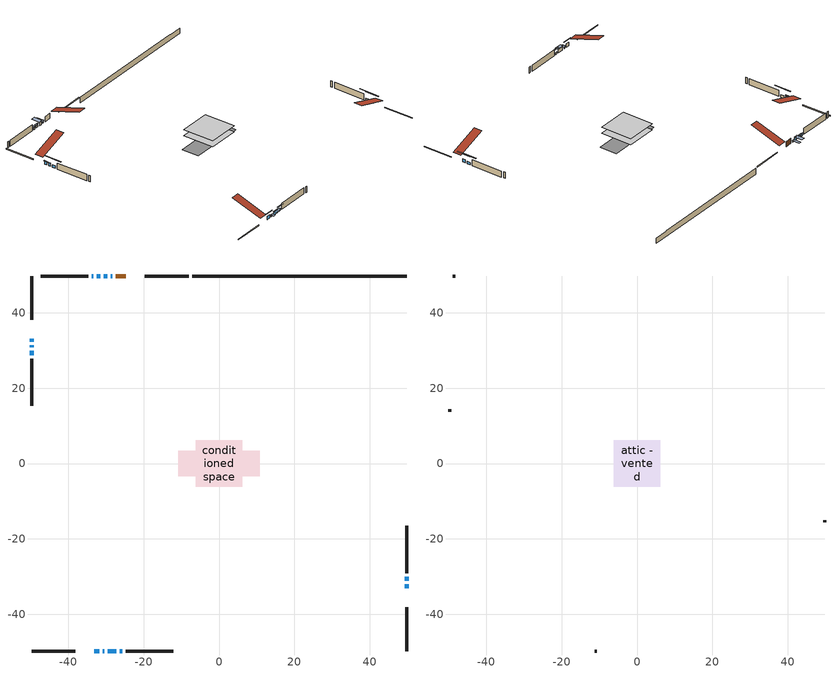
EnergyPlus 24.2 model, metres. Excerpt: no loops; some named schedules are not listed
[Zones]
conditioned space
 floor adiabatic (AdiabaticFloorConstruction): -6.15,-6.15 -6.15,6.15 6.15,6.15 6.15,-6.15 z0.78
 floor foundation (Slab1 construction): -10.78,-3.44 -10.78,3.44 10.78,3.44 10.78,-3.44 z-1.55
 wall outside (RimJoist1 construction): -8.03,49.78 -19.69,49.78 / -49.78,-49.78 -38.12,-49.78 / -49.78,49.78 -49.78,38.12 / 49.78,-49.78 49.78,-38.12 z0.78:1.08
 wall outside (AdiabaticWallConstruction 1): -24.7,49.78 -27.41,49.78 z0.78:2.81
 wall outside (AdiabaticWallConstruction): -28.34,49.78 -28.75,49.78 / -30.88,-49.78 -30.47,-49.78 z0.78:1.37; -33.11,-49.78 -31.81,-49.78 z0.78:2.15; -49.78,33.11 -49.78,32.34 / -49.78,31.42 -49.78,30.9 z0.78:1.9; 49.78,-33.11 49.78,-32.09 z0.78:2.1; -49.78,29.98 -49.78,28.76 / 49.78,-31.16 49.78,-30.04 / -26.36,-49.78 -25.65,-49.78 z0.78:1.7; -29.67,49.78 -30.57,49.78 / -29.55,-49.78 -27.29,-49.78 z0.78:2.05; -31.49,49.78 -32.51,49.78 z0.78:1.67; -33.43,49.78 -33.84,49.78 z0.78:1.54
 wall outside (Wall1 construction): -34.77,49.78 -47.33,49.78 / -24.72,-49.78 -12.16,-49.78 / -49.78,27.83 -49.78,15.27 / 49.78,-29.12 49.78,-16.56 z0.78:3.22
 wall foundation (FoundationWall1 construction): -7.1,49.78,-1.55 -7.1,49.78,0.78 44.09,49.78,0.78 44.09,49.78,0.58 49.78,49.78,0.58 49.78,49.78,-1.55
 window (WindowConstruction 9): -28.34,49.78 -28.74,49.78 z0.78:1.37
 window (WindowConstruction 5): -33.11,-49.78 -31.81,-49.78 z0.78:2.15
 window (WindowConstruction 6): -49.78,33.11 -49.78,32.34 z0.78:1.9
 window (WindowConstruction 7): -49.78,31.41 -49.78,30.91 z0.78:1.9
 window (WindowConstruction 8): 49.78,-33.11 49.78,-32.09 z0.78:2.1
 window (WindowConstruction 12): -49.78,29.98 -49.78,28.76 z0.78:1.69
 window (WindowConstruction 10): -30.88,-49.78 -30.48,-49.78 z0.78:1.37
 window (WindowConstruction 11): 49.78,-31.16 49.78,-30.05 z0.78:1.69
 window (WindowConstruction): -29.67,49.78 -30.56,49.78 z0.78:2.05
 window (WindowConstruction 1): -31.49,49.78 -32.51,49.78 z0.78:1.67
 window (WindowConstruction 2): -33.44,49.78 -33.84,49.78 z0.78:1.54
 window (WindowConstruction 3): -29.55,-49.78 -27.29,-49.78 z0.78:2.05
 window (WindowConstruction 4): -26.36,-49.78 -25.65,-49.78 z0.78:1.69
 door (Door): -24.7,49.78 -27.41,49.78 z0.78:2.81
 ceiling adiabatic (AdiabaticFloorConstruction): 6.15,-6.15 6.15,6.15 -6.15,6.15 -6.15,-6.15 z0.78
attic - vented
 floor to conditioned space (Floor1 construction Reversed): -6.15,-6.15 -6.15,6.15 6.15,6.15 6.15,-6.15 z3.22
 wall outside (Wall2 construction): -48.26,49.78 -48.85,49.78 / -11.23,-49.78 -10.64,-49.78 / -49.78,14.34 -49.78,13.75 / 49.78,-15.63 49.78,-15.04 z0.78:3.22
 roof outside (Roof1 construction): -23.77,49.78,3.22 -23.77,37.8,7.21 -20.62,37.8,7.21 -20.62,49.78,3.22; -34.03,-49.78,3.22 -34.03,-37.8,7.21 -37.19,-37.8,7.21 -37.19,-49.78,3.22; -49.78,34.03,3.22 -37.8,34.03,7.21 -37.8,37.19,7.21 -49.78,37.19,3.22; 49.78,-34.03,3.22 37.8,-34.03,7.21 37.8,-37.19,7.21 49.78,-37.19,3.22
shading: -29.04,49.78 -28.04,49.78 -28.04,52.83 -29.04,52.83 z1.66; -30.59,-49.78 -34.32,-49.78 -34.32,-50.08 -30.59,-50.08 z3.37; -49.78,32.04 -49.78,33.4 -50.08,33.4 -50.08,32.04 z2.2; -49.78,30.61 -49.78,31.71 -50.08,31.71 -50.08,30.61 z2.2; 49.78,-29.96 49.78,-35.24 50.08,-35.24 50.08,-29.96 z4.23; -49.78,26.02 -49.78,32.72 -50.08,32.72 -50.08,26.02 z4.43; -30.18,-49.78 -31.18,-49.78 -31.18,-51 -30.18,-51 z1.66; 49.78,-27.31 49.78,-33.9 50.08,-33.9 50.08,-27.31 z4.43; -30.86,49.78 -29.38,49.78 -29.38,52.83 -30.86,52.83 z2.35; -32.81,49.78 -31.19,49.78 -31.19,50.24 -32.81,50.24 z1.97; -34.14,49.78 -33.14,49.78 -33.14,50.24 -34.14,50.24 z1.84; -26.99,-49.78 -29.85,-49.78 -29.85,-51 -26.99,-51 z2.35; -24.43,-49.78 -27.58,-49.78 -27.58,-50.08 -24.43,-50.08 z2.91
[Building]
Building 1: Terrain=Suburbs
[Site:Location]
Yarmouth AP_NS: Latitude {deg}=43.83; Longitude {deg}=-66.09; Time Zone {hr}=-4; Elevation {m}=43; Keep Site Location Information=Yes
[Site:GroundTemperature:Shallow]
4.08235, 2.59375, 2.47453, 3.18095, 6.01682, 8.83948, 11.2866, 12.8368, 12.9685, 11.7076, 9.32295, 6.58688
[Site:WaterMainsTemperature]
Calculation Method=Schedule; Temperature Schedule=mains temperature schedule
[Material] Roughness=Rough; Thermal Absorptance=0.9
Name | Thickness {m} | Conductivity {W/m-K} | Density {kg/m3} | Specific Heat {J/kg-K} | Solar Absorptance | Visible Absorptance
asphalt or fiberglass shingles | 0.00635 | 0.162714 | 1121.4 | 1465.45 | 0.4 | 0.4
ceiling loosefill ins | 0.254 | 0.0480833 | 16.02 | 1046.75 | 0.7 | 0.7
ceiling stud and cavity | 0.1397 | 0.134698 | 65.682 | 1177.47 | 0.7 | 0.7
concrete 4.0 in. | 0.1016 | 1.803125 | 2242.8 | 837.4 | 0.7 | 0.7
concrete 8.0 in. | 0.2032 | 1.803125 | 2242.8 | 837.4 | 0.7 | 0.7
door material | 0.04445 | 0.0451087 | 512.64 | 1214.23 | 0.7 | 0.7
exterior vertical ins | 0.0453099 | 0.029427 | 32.04 | 1214.23 | 0.7 | 0.7
floor covering | 0.0127 | 0.0433444 | 54.468 | 1339.84 | 0.6 | 0.6
floor rigid ins; wall rigid ins 1 | 0.512978 | 0.029427 | 32.04 | 1214.23 | 0.7 | 0.7
floor stud and cavity | 0.1397 | 1.75129 | 37.0049 | 1207.88 | 0.7 | 0.7
furniture material conditioned space 1 | 0.1524 | 0.115458 | 640.8 | 1214.23 | 0.6 | 0.6
gypsum board | 0.0127 | 0.160291 | 801 | 837.4 | 0.6 | 0.6
gypsum board 1 | 0.0127 | 0.160291 | 801 | 837.4 | 0.7 | 0.7
osb sheathing 0.5 in. | 0.0127 | 0.115458 | 512.64 | 1214.23 | 0.7 | 0.7
osb sheathing 0.75 in. | 0.01905 | 0.115458 | 512.64 | 1214.23 | 0.7 | 0.7
osb sheathing 2.0 in. | 0.0508 | 0.115458 | 512.64 | 1214.23 | 0.7 | 0.7
rim joist rigid ins; wall rigid ins | 0.051816 | 0.029427 | 32.04 | 1214.23 | 0.7 | 0.7
rim joist stud and cavity | 0.0508 | 0.0380818 | 125.044 | 1163.47 | 0.6 | 0.6
wall stud and cavity | 0.1397 | 0.0954735 | 139.0536 | 1170.24 | 0.7 | 0.7
wall stud and cavity 1 | 0.0889 | 6.1454 | 50.32683 | 1063.81 | 0.6 | 0.6
wall stud and cavity 2 | 0.0889 | 0.380278 | 52.3479 | 1209.89 | 0.7 | 0.7
wall stud and cavity 3 | 0.0889 | 0.391764 | 83.0341 | 1211.67 | 0.7 | 0.7
wood siding | 0.0254 | 0.102417 | 544.68 | 1172.36 | 0.4 | 0.4
wood siding 1 | 0.00254 | 0.102417 | 544.68 | 1172.36 | 0.4 | 0.4
wood siding 2; wood siding 3; wood siding 4 | 0.0254 | 0.102417 | 544.68 | 1172.36 | 0.7 | 0.7
[WindowMaterial:SimpleGlazingSystem]
Name | U-Factor {W/m2-K} | Solar Heat Gain Coefficient
WindowMaterial | 3.28416 | 0.54
WindowMaterial 1 | 3.28416 | 0.52
WindowMaterial 10 | 2.986628 | 0.6
WindowMaterial 11 | 3.26258 | 0.51
WindowMaterial 2 | 3.23305 | 0.38
WindowMaterial 3 | 3.28699 | 0.62
WindowMaterial 4 | 3.2745 | 0.48
WindowMaterial 5 | 3.276206 | 0.61
WindowMaterial 6 | 3.27848 | 0.51
WindowMaterial 7 | 3.26258 | 0.46
WindowMaterial 8 | 3.28699 | 0.56
WindowMaterial 9 | 3.034891 | 0.53
[Construction]
AdiabaticFloorConstruction: floor stud and cavity, floor rigid ins, osb sheathing 0.75 in., floor covering
AdiabaticWallConstruction: wood siding 3, wall rigid ins 1, wall stud and cavity 2, gypsum board
AdiabaticWallConstruction 1: wood siding 4, wall rigid ins 1, wall stud and cavity 2, gypsum board
Door: door material
Floor1 construction Reversed: gypsum board, ceiling stud and cavity, ceiling loosefill ins
FoundationWall1 construction: concrete 8.0 in., gypsum board 1
furniture construction conditioned space 1: furniture material conditioned space 1
PartitionWallConstruction: gypsum board, wall stud and cavity 3, gypsum board
RimJoist1 construction: wood siding 2, rim joist rigid ins, osb sheathing 2.0 in., rim joist stud and cavity
Roof1 construction: asphalt or fiberglass shingles
Slab1 construction: concrete 4.0 in.
Wall1 construction: wood siding, wall rigid ins, osb sheathing 0.5 in., wall stud and cavity, gypsum board
Wall2 construction: wood siding 1, wall stud and cavity 1
WindowConstruction: WindowMaterial
WindowConstruction 1: WindowMaterial 1
WindowConstruction 10; WindowConstruction 9: WindowMaterial 9
WindowConstruction 11: WindowMaterial 10
WindowConstruction 12: WindowMaterial 11
WindowConstruction 2: WindowMaterial 2
WindowConstruction 3: WindowMaterial 3
WindowConstruction 4: WindowMaterial 4
WindowConstruction 5: WindowMaterial 5
WindowConstruction 6: WindowMaterial 6
WindowConstruction 7: WindowMaterial 7
WindowConstruction 8: WindowMaterial 8
[Zone] Multiplier=1; Part of Total Floor Area=Yes
Name | Volume {m3}
attic - vented | 97.9402
conditioned space | 730.1
[Space]
Name | Zone | Volume {m3}
attic - vented 1 | attic - vented | 97.9402
conditioned space 1 | conditioned space | 730.1
[ZoneInfiltration:EffectiveLeakageArea]
infil attic - vented 1: Zone or Space=attic - vented 1; Schedule=Always On Discrete; Effective Air Leakage Area {cm2}=5496.36; Stack Coefficient=0.000447128; Wind Coefficient=1.42868e-05
[ZoneMixing]
whole house fan mix: Zone or Space=attic - vented; Schedule=Always On Continuous; Design Flow Rate Calculation Method=Flow/Zone; Design Flow Rate {m3/s}=0; Source Zone or Space=conditioned space
[SurfaceProperty:ExposedFoundationPerimeter]
Slab1: Exposed Perimeter Calculation Method=TotalExposedPerimeter; Total Exposed Perimeter {m}=56.877
[InternalMass] Zone or ZoneList=conditioned space; Space or SpaceList=conditioned space 1
Name | Construction | Surface Area {m2}
furniture mass conditioned space 1 | furniture construction conditioned space 1 | 119.8
partition wall mass | PartitionWallConstruction | 299.5
[Lights]
interior lighting: Zone or ZoneList or Space or SpaceList=conditioned space 1; Schedule=interior lighting schedule; Design Level Calculation Method=LightingLevel; Lighting Level {W}=343.2; Return Air Fraction=0; Fraction Radiant=0.6; Fraction Visible=0.2; Fraction Replaceable=1
[People]
occupants: Zone or ZoneList or Space or SpaceList=conditioned space 1; Number of People Schedule=occupants schedule; Number of People Calculation Method=People; Number of People=3; Fraction Radiant=0.314171; Sensible Heat Fraction=0.56303; Activity Level Schedule=occupants activity schedule; Carbon Dioxide Generation Rate {m3/s-W}=0; Enable ASHRAE 55 Comfort Warnings=No; Mean Radiant Temperature Calculation Type=EnclosureAveraged
[ElectricEquipment] Zone or ZoneList or Space or SpaceList=conditioned space 1; Design Level Calculation Method=EquipmentLevel
Name | Schedule | Design Level {W} | Fraction Latent | Fraction Radiant | Fraction Lost
clothes dryer | clothes dryer schedule | 140.772 | 0.015 | 0.081 | 0.85
clothes washer | clothes washer schedule | 32.1985 | 0.03 | 0.162 | 0.7
cooking range | cooking range schedule | 215.147 | 0.08 | 0.432 | 0.2
dishwasher | dishwasher schedule | 66.8632 | 0.3 | 0.18 | 0.4
fridge | fridge schedule | 72.9452 | 0 | 0.6 | 0
mech vent bath fan 0 | mech vent bath fan 0 schedule | 50.2 | 0 | 0 | 1
mech vent bath fan 1 | mech vent bath fan 1 schedule | 50.2 | 0 | 0 | 1
mech vent house fan | mech vent house fan schedule | 41.1467 | 0 | 0 | 0.5
mech vent house fan cfis | mech vent house fan cfis schedule | 0 | 0 | 0 | 0
mech vent range fan 0 | mech vent range fan 0 schedule | 57 | 0 | 0 | 1
misc plug loads | misc plug loads schedule | 494.7 | 0.045 | 0.513 | 0.1
whole house fan | Always On Discrete | 0 | 0 | 0 | 1
[OtherEquipment] Zone or ZoneList or Space or SpaceList=conditioned space 1; Design Level Calculation Method=EquipmentLevel
Name | Fuel Type | Schedule | Design Level {W} | Fraction Latent | Fraction Radiant | Fraction Lost
clothes dryer 1 | Electricity | clothes dryer schedule | 0 | 0.015 | 0.081 | 0.85
cooking range 1 | Electricity | cooking range schedule | 0 | 0.08 | 0.432 | 0.2
general water use latent | None | general water use schedule | 62.594 | 1 | 0 | 0
general water use sensible | None | general water use schedule | -61.6891 | 0 | 0.6 | 0
mech vent house fan latent load | None | Always On Discrete | 0 | 1 | 0 | 0
mech vent house fan sensible load | None | Always On Discrete | 0 | 0 | 0 | 0
water heater energy adjustment1 | Electricity | Always On Discrete | 0.01 | 0 | 0 | 1
[ZoneInfiltration:DesignFlowRate] Zone or ZoneList or Space or SpaceList=conditioned space 1; Schedule=Always On Discrete; Design Flow Rate Calculation Method=Flow/Zone; Design Flow Rate {m3/s}=0
infil flow; natural vent flow; whole house fan flow
[Foundation:Kiva]
Foundation Kiva 1: Initial Indoor Air Temperature {C}=18; Wall Height Above Grade {m}=0.780014; Wall Depth Below Slab {m}=0.2032; Custom Block Material Name 1=exterior vertical ins; Custom Block Depth 1 {m}=2.33001; Custom Block X Position 1 {m}=0.2159; Custom Block Z Position 1 {m}=0
[Foundation:Kiva:Settings]
Soil Conductivity {W/m-K}=0.849921; Soil Density {kg/m3}=1842.3; Soil Specific Heat {J/kg-K}=418.7; Ground Solar Absorptivity=0.9; Ground Thermal Absorptivity=0.9; Ground Surface Roughness {m}=0.03; Far-Field Width {m}=40; Deep-Ground Boundary Condition=ZeroFlux; Deep-Ground Depth {m}=40; Minimum Cell Dimension {m}=0.2; Maximum Cell Growth Coefficient=3; Simulation Timestep=Timestep
[Exterior:Lights]
exterior lighting: Schedule=exterior lighting schedule; Design Level {W}=75.6
[Schedule:Constant]
Name | Hourly Value
Always On Continuous; mech vent house fan schedule; mech vent house fan cfis schedule; Always On Discrete | 1
occupants activity schedule | 117.228
fridge schedule | 0
[Schedule:Week:Daily]
interior lighting schedule Week Rule - Jan1-Jan27: interior lighting schedule day, interior lighting schedule day, interior lighting schedule day, interior lighting schedule day, interior lighting schedule day, interior lighting schedule day, interior lighting schedule day, interior lighting schedule default day, interior lighting schedule default day, interior lighting schedule default day, interior lighting schedule default day, interior lighting schedule default day
interior lighting schedule Week Rule - Jan28-Feb3: interior lighting schedule day, interior lighting schedule day, interior lighting schedule day, interior lighting schedule day, interior lighting schedule day 1, interior lighting schedule day 1, interior lighting schedule day 1, interior lighting schedule default day, interior lighting schedule default day, interior lighting schedule default day, interior lighting schedule default day, interior lighting schedule default day
interior lighting schedule Week Rule - Feb4-Feb24: interior lighting schedule day 1, interior lighting schedule day 1, interior lighting schedule day 1, interior lighting schedule day 1, interior lighting schedule day 1, interior lighting schedule day 1, interior lighting schedule day 1, interior lighting schedule default day, interior lighting schedule default day, interior lighting schedule default day, interior lighting schedule default day, interior lighting schedule default day
interior lighting schedule Week Rule - Feb25-Mar3: interior lighting schedule day 1, interior lighting schedule day 1, interior lighting schedule day 1, interior lighting schedule day 1, interior lighting schedule day 2, interior lighting schedule day 2, interior lighting schedule day 2, interior lighting schedule default day, interior lighting schedule default day, interior lighting schedule default day, interior lighting schedule default day, interior lighting schedule default day
interior lighting schedule Week Rule - Mar4-Mar31: interior lighting schedule day 2, interior lighting schedule day 2, interior lighting schedule day 2, interior lighting schedule day 2, interior lighting schedule day 2, interior lighting schedule day 2, interior lighting schedule day 2, interior lighting schedule default day, interior lighting schedule default day, interior lighting schedule default day, interior lighting schedule default day, interior lighting schedule default day
interior lighting schedule Week Rule - Apr1-Apr28: interior lighting schedule day 3, interior lighting schedule day 3, interior lighting schedule day 3, interior lighting schedule day 3, interior lighting schedule day 3, interior lighting schedule day 3, interior lighting schedule day 3, interior lighting schedule default day, interior lighting schedule default day, interior lighting schedule default day, interior lighting schedule default day, interior lighting schedule default day
interior lighting schedule Week Rule - Apr29-May5: interior lighting schedule day 3, interior lighting schedule day 3, interior lighting schedule day 4, interior lighting schedule day 4, interior lighting schedule day 4, interior lighting schedule day 4, interior lighting schedule day 4, interior lighting schedule default day, interior lighting schedule default day, interior lighting schedule default day, interior lighting schedule default day, interior lighting schedule default day
interior lighting schedule Week Rule - May6-May26: interior lighting schedule day 4, interior lighting schedule day 4, interior lighting schedule day 4, interior lighting schedule day 4, interior lighting schedule day 4, interior lighting schedule day 4, interior lighting schedule day 4, interior lighting schedule default day, interior lighting schedule default day, interior lighting schedule default day, interior lighting schedule default day, interior lighting schedule default day
interior lighting schedule Week Rule - May27-Jun2: interior lighting schedule day 4, interior lighting schedule day 4, interior lighting schedule day 4, interior lighting schedule day 4, interior lighting schedule day 4, interior lighting schedule day 5, interior lighting schedule day 5, interior lighting schedule default day, interior lighting schedule default day, interior lighting schedule default day, interior lighting schedule default day, interior lighting schedule default day
interior lighting schedule Week Rule - Jun3-Jun30: interior lighting schedule day 5, interior lighting schedule day 5, interior lighting schedule day 5, interior lighting schedule day 5, interior lighting schedule day 5, interior lighting schedule day 5, interior lighting schedule day 5, interior lighting schedule default day, interior lighting schedule default day, interior lighting schedule default day, interior lighting schedule default day, interior lighting schedule default day
interior lighting schedule Week Rule - Jul1-Jul28: interior lighting schedule day 6, interior lighting schedule day 6, interior lighting schedule day 6, interior lighting schedule day 6, interior lighting schedule day 6, interior lighting schedule day 6, interior lighting schedule day 6, interior lighting schedule default day, interior lighting schedule default day, interior lighting schedule default day, interior lighting schedule default day, interior lighting schedule default day
interior lighting schedule Week Rule - Jul29-Aug4: interior lighting schedule day 6, interior lighting schedule day 6, interior lighting schedule day 6, interior lighting schedule day 7, interior lighting schedule day 7, interior lighting schedule day 7, interior lighting schedule day 7, interior lighting schedule default day, interior lighting schedule default day, interior lighting schedule default day, interior lighting schedule default day, interior lighting schedule default day
interior lighting schedule Week Rule - Aug5-Aug25: interior lighting schedule day 7, interior lighting schedule day 7, interior lighting schedule day 7, interior lighting schedule day 7, interior lighting schedule day 7, interior lighting schedule day 7, interior lighting schedule day 7, interior lighting schedule default day, interior lighting schedule default day, interior lighting schedule default day, interior lighting schedule default day, interior lighting schedule default day
interior lighting schedule Week Rule - Aug26-Sep1: interior lighting schedule day 7, interior lighting schedule day 7, interior lighting schedule day 7, interior lighting schedule day 7, interior lighting schedule day 7, interior lighting schedule day 7, interior lighting schedule day 8, interior lighting schedule default day, interior lighting schedule default day, interior lighting schedule default day, interior lighting schedule default day, interior lighting schedule default day
interior lighting schedule Week Rule - Sep2-Sep29: interior lighting schedule day 8, interior lighting schedule day 8, interior lighting schedule day 8, interior lighting schedule day 8, interior lighting schedule day 8, interior lighting schedule day 8, interior lighting schedule day 8, interior lighting schedule default day, interior lighting schedule default day, interior lighting schedule default day, interior lighting schedule default day, interior lighting schedule default day
interior lighting schedule Week Rule - Sep30-Oct6: interior lighting schedule day 8, interior lighting schedule day 9, interior lighting schedule day 9, interior lighting schedule day 9, interior lighting schedule day 9, interior lighting schedule day 9, interior lighting schedule day 9, interior lighting schedule default day, interior lighting schedule default day, interior lighting schedule default day, interior lighting schedule default day, interior lighting schedule default day
interior lighting schedule Week Rule - Oct7-Oct27: interior lighting schedule day 9, interior lighting schedule day 9, interior lighting schedule day 9, interior lighting schedule day 9, interior lighting schedule day 9, interior lighting schedule day 9, interior lighting schedule day 9, interior lighting schedule default day, interior lighting schedule default day, interior lighting schedule default day, interior lighting schedule default day, interior lighting schedule default day
interior lighting schedule Week Rule - Oct28-Nov3: interior lighting schedule day 9, interior lighting schedule day 9, interior lighting schedule day 9, interior lighting schedule day 9, interior lighting schedule day 10, interior lighting schedule day 10, interior lighting schedule day 10, interior lighting schedule default day, interior lighting schedule default day, interior lighting schedule default day, interior lighting schedule default day, interior lighting schedule default day
interior lighting schedule Week Rule - Nov4-Nov24: interior lighting schedule day 10, interior lighting schedule day 10, interior lighting schedule day 10, interior lighting schedule day 10, interior lighting schedule day 10, interior lighting schedule day 10, interior lighting schedule day 10, interior lighting schedule default day, interior lighting schedule default day, interior lighting schedule default day, interior lighting schedule default day, interior lighting schedule default day
interior lighting schedule Week Rule - Nov25-Dec1: interior lighting schedule day 10, interior lighting schedule day 10, interior lighting schedule day 10, interior lighting schedule day 10, interior lighting schedule day 10, interior lighting schedule day 10, interior lighting schedule day 11, interior lighting schedule default day, interior lighting schedule default day, interior lighting schedule default day, interior lighting schedule default day, interior lighting schedule default day
interior lighting schedule Week Rule - Dec2-Dec31: interior lighting schedule day 11, interior lighting schedule day 11, interior lighting schedule day 11, interior lighting schedule day 11, interior lighting schedule day 11, interior lighting schedule day 11, interior lighting schedule day 11, interior lighting schedule default day, interior lighting schedule default day, interior lighting schedule default day, interior lighting schedule default day, interior lighting schedule default day
occupants schedule Week Rule - Jan1-Dec31: occupants schedule day, occupants schedule day, occupants schedule day, occupants schedule day, occupants schedule day, occupants schedule day, occupants schedule day, occupants schedule default day, occupants schedule default day, occupants schedule default day, occupants schedule default day, occupants schedule default day
clothes dryer schedule Week Rule - Jan1-Dec31: clothes dryer schedule day, clothes dryer schedule day, clothes dryer schedule day, clothes dryer schedule day, clothes dryer schedule day, clothes dryer schedule day, clothes dryer schedule day, clothes dryer schedule default day, clothes dryer schedule default day, clothes dryer schedule default day, clothes dryer schedule default day, clothes dryer schedule default day
clothes washer schedule Week Rule - Jan1-Dec31: clothes washer schedule day, clothes washer schedule day, clothes washer schedule day, clothes washer schedule day, clothes washer schedule day, clothes washer schedule day, clothes washer schedule day, clothes washer schedule default day, clothes washer schedule default day, clothes washer schedule default day, clothes washer schedule default day, clothes washer schedule default day
cooking range schedule Week Rule - Jan1-Dec31: cooking range schedule day, cooking range schedule day, cooking range schedule day, cooking range schedule day, cooking range schedule day, cooking range schedule day, cooking range schedule day, cooking range schedule default day, cooking range schedule default day, cooking range schedule default day, cooking range schedule default day, cooking range schedule default day
dishwasher schedule Week Rule - Jan1-Dec31: dishwasher schedule day, dishwasher schedule day, dishwasher schedule day, dishwasher schedule day, dishwasher schedule day, dishwasher schedule day, dishwasher schedule day, dishwasher schedule default day, dishwasher schedule default day, dishwasher schedule default day, dishwasher schedule default day, dishwasher schedule default day
mech vent bath fan 0 schedule Week Rule - Jan1-Dec31: mech vent bath fan 0 schedule day, mech vent bath fan 0 schedule day, mech vent bath fan 0 schedule day, mech vent bath fan 0 schedule day, mech vent bath fan 0 schedule day, mech vent bath fan 0 schedule day, mech vent bath fan 0 schedule day, mech vent bath fan 0 schedule default day, mech vent bath fan 0 schedule default day, mech vent bath fan 0 schedule default day, mech vent bath fan 0 schedule default day, mech vent bath fan 0 schedule default day
mech vent bath fan 1 schedule Week Rule - Jan1-Dec31: mech vent bath fan 1 schedule day, mech vent bath fan 1 schedule day, mech vent bath fan 1 schedule day, mech vent bath fan 1 schedule day, mech vent bath fan 1 schedule day, mech vent bath fan 1 schedule day, mech vent bath fan 1 schedule day, mech vent bath fan 1 schedule default day, mech vent bath fan 1 schedule default day, mech vent bath fan 1 schedule default day, mech vent bath fan 1 schedule default day, mech vent bath fan 1 schedule default day
mech vent range fan 0 schedule Week Rule - Jan1-Dec31: mech vent range fan 0 schedule day, mech vent range fan 0 schedule day, mech vent range fan 0 schedule day, mech vent range fan 0 schedule day, mech vent range fan 0 schedule day, mech vent range fan 0 schedule day, mech vent range fan 0 schedule day, mech vent range fan 0 schedule default day, mech vent range fan 0 schedule default day, mech vent range fan 0 schedule default day, mech vent range fan 0 schedule default day, mech vent range fan 0 schedule default day
misc plug loads schedule Week Rule - Jan1-Dec31: misc plug loads schedule day, misc plug loads schedule day, misc plug loads schedule day, misc plug loads schedule day, misc plug loads schedule day, misc plug loads schedule day, misc plug loads schedule day, misc plug loads schedule default day, misc plug loads schedule default day, misc plug loads schedule default day, misc plug loads schedule default day, misc plug loads schedule default day
general water use schedule Week Rule - Jan1-Dec31: general water use schedule day, general water use schedule day, general water use schedule day, general water use schedule day, general water use schedule day, general water use schedule day, general water use schedule day, general water use schedule default day, general water use schedule default day, general water use schedule default day, general water use schedule default day, general water use schedule default day
exterior lighting schedule Week Rule - Jan1-Jan27: exterior lighting schedule day, exterior lighting schedule day, exterior lighting schedule day, exterior lighting schedule day, exterior lighting schedule day, exterior lighting schedule day, exterior lighting schedule day, exterior lighting schedule default day, exterior lighting schedule default day, exterior lighting schedule default day, exterior lighting schedule default day, exterior lighting schedule default day
exterior lighting schedule Week Rule - Jan28-Feb3: exterior lighting schedule day, exterior lighting schedule day, exterior lighting schedule day, exterior lighting schedule day, exterior lighting schedule day 1, exterior lighting schedule day 1, exterior lighting schedule day 1, exterior lighting schedule default day, exterior lighting schedule default day, exterior lighting schedule default day, exterior lighting schedule default day, exterior lighting schedule default day
exterior lighting schedule Week Rule - Feb4-Feb24: exterior lighting schedule day 1, exterior lighting schedule day 1, exterior lighting schedule day 1, exterior lighting schedule day 1, exterior lighting schedule day 1, exterior lighting schedule day 1, exterior lighting schedule day 1, exterior lighting schedule default day, exterior lighting schedule default day, exterior lighting schedule default day, exterior lighting schedule default day, exterior lighting schedule default day
exterior lighting schedule Week Rule - Feb25-Mar3: exterior lighting schedule day 1, exterior lighting schedule day 1, exterior lighting schedule day 1, exterior lighting schedule day 1, exterior lighting schedule day 2, exterior lighting schedule day 2, exterior lighting schedule day 2, exterior lighting schedule default day, exterior lighting schedule default day, exterior lighting schedule default day, exterior lighting schedule default day, exterior lighting schedule default day
exterior lighting schedule Week Rule - Mar4-Mar31: exterior lighting schedule day 2, exterior lighting schedule day 2, exterior lighting schedule day 2, exterior lighting schedule day 2, exterior lighting schedule day 2, exterior lighting schedule day 2, exterior lighting schedule day 2, exterior lighting schedule default day, exterior lighting schedule default day, exterior lighting schedule default day, exterior lighting schedule default day, exterior lighting schedule default day
exterior lighting schedule Week Rule - Apr1-Apr28: exterior lighting schedule day 3, exterior lighting schedule day 3, exterior lighting schedule day 3, exterior lighting schedule day 3, exterior lighting schedule day 3, exterior lighting schedule day 3, exterior lighting schedule day 3, exterior lighting schedule default day, exterior lighting schedule default day, exterior lighting schedule default day, exterior lighting schedule default day, exterior lighting schedule default day
exterior lighting schedule Week Rule - Apr29-May5: exterior lighting schedule day 3, exterior lighting schedule day 3, exterior lighting schedule day 4, exterior lighting schedule day 4, exterior lighting schedule day 4, exterior lighting schedule day 4, exterior lighting schedule day 4, exterior lighting schedule default day, exterior lighting schedule default day, exterior lighting schedule default day, exterior lighting schedule default day, exterior lighting schedule default day
exterior lighting schedule Week Rule - May6-May26: exterior lighting schedule day 4, exterior lighting schedule day 4, exterior lighting schedule day 4, exterior lighting schedule day 4, exterior lighting schedule day 4, exterior lighting schedule day 4, exterior lighting schedule day 4, exterior lighting schedule default day, exterior lighting schedule default day, exterior lighting schedule default day, exterior lighting schedule default day, exterior lighting schedule default day
exterior lighting schedule Week Rule - May27-Jun2: exterior lighting schedule day 4, exterior lighting schedule day 4, exterior lighting schedule day 4, exterior lighting schedule day 4, exterior lighting schedule day 4, exterior lighting schedule day 5, exterior lighting schedule day 5, exterior lighting schedule default day, exterior lighting schedule default day, exterior lighting schedule default day, exterior lighting schedule default day, exterior lighting schedule default day
exterior lighting schedule Week Rule - Jun3-Jun30: exterior lighting schedule day 5, exterior lighting schedule day 5, exterior lighting schedule day 5, exterior lighting schedule day 5, exterior lighting schedule day 5, exterior lighting schedule day 5, exterior lighting schedule day 5, exterior lighting schedule default day, exterior lighting schedule default day, exterior lighting schedule default day, exterior lighting schedule default day, exterior lighting schedule default day
exterior lighting schedule Week Rule - Jul1-Jul28: exterior lighting schedule day 6, exterior lighting schedule day 6, exterior lighting schedule day 6, exterior lighting schedule day 6, exterior lighting schedule day 6, exterior lighting schedule day 6, exterior lighting schedule day 6, exterior lighting schedule default day, exterior lighting schedule default day, exterior lighting schedule default day, exterior lighting schedule default day, exterior lighting schedule default day
exterior lighting schedule Week Rule - Jul29-Aug4: exterior lighting schedule day 6, exterior lighting schedule day 6, exterior lighting schedule day 6, exterior lighting schedule day 7, exterior lighting schedule day 7, exterior lighting schedule day 7, exterior lighting schedule day 7, exterior lighting schedule default day, exterior lighting schedule default day, exterior lighting schedule default day, exterior lighting schedule default day, exterior lighting schedule default day
exterior lighting schedule Week Rule - Aug5-Aug25: exterior lighting schedule day 7, exterior lighting schedule day 7, exterior lighting schedule day 7, exterior lighting schedule day 7, exterior lighting schedule day 7, exterior lighting schedule day 7, exterior lighting schedule day 7, exterior lighting schedule default day, exterior lighting schedule default day, exterior lighting schedule default day, exterior lighting schedule default day, exterior lighting schedule default day
exterior lighting schedule Week Rule - Aug26-Sep1: exterior lighting schedule day 7, exterior lighting schedule day 7, exterior lighting schedule day 7, exterior lighting schedule day 7, exterior lighting schedule day 7, exterior lighting schedule day 7, exterior lighting schedule day 8, exterior lighting schedule default day, exterior lighting schedule default day, exterior lighting schedule default day, exterior lighting schedule default day, exterior lighting schedule default day
exterior lighting schedule Week Rule - Sep2-Sep29: exterior lighting schedule day 8, exterior lighting schedule day 8, exterior lighting schedule day 8, exterior lighting schedule day 8, exterior lighting schedule day 8, exterior lighting schedule day 8, exterior lighting schedule day 8, exterior lighting schedule default day, exterior lighting schedule default day, exterior lighting schedule default day, exterior lighting schedule default day, exterior lighting schedule default day
[Schedule:Year]
interior lighting schedule: interior lighting schedule Week Rule - Jan1-Jan27, 1, 1, 1, 27, interior lighting schedule Week Rule - Jan28-Feb3, 1, 28, 2, 3, interior lighting schedule Week Rule - Feb4-Feb24, 2, 4, 2, 24, interior lighting schedule Week Rule - Feb25-Mar3, 2, 25, 3, 3, interior lighting schedule Week Rule - Mar4-Mar31, 3, 4, 3, 31, interior lighting schedule Week Rule - Apr1-Apr28, 4, 1, 4, 28, interior lighting schedule Week Rule - Apr29-May5, 4, 29, 5, 5, interior lighting schedule Week Rule - May6-May26, 5, 6, 5, 26, interior lighting schedule Week Rule - May27-Jun2, 5, 27, 6, 2, interior lighting schedule Week Rule - Jun3-Jun30, 6, 3, 6, 30, interior lighting schedule Week Rule - Jul1-Jul28, 7, 1, 7, 28, interior lighting schedule Week Rule - Jul29-Aug4, 7, 29, 8, 4, interior lighting schedule Week Rule - Aug5-Aug25, 8, 5, 8, 25, interior lighting schedule Week Rule - Aug26-Sep1, 8, 26, 9, 1, interior lighting schedule Week Rule - Sep2-Sep29, 9, 2, 9, 29, interior lighting schedule Week Rule - Sep30-Oct6, 9, 30, 10, 6, interior lighting schedule Week Rule - Oct7-Oct27, 10, 7, 10, 27, interior lighting schedule Week Rule - Oct28-Nov3, 10, 28, 11, 3, interior lighting schedule Week Rule - Nov4-Nov24, 11, 4, 11, 24, interior lighting schedule Week Rule - Nov25-Dec1, 11, 25, 12, 1, interior lighting schedule Week Rule - Dec2-Dec31, 12, 2, 12, 31
occupants schedule: occupants schedule Week Rule - Jan1-Dec31, 1, 1, 12, 31
clothes dryer schedule: clothes dryer schedule Week Rule - Jan1-Dec31, 1, 1, 12, 31
clothes washer schedule: clothes washer schedule Week Rule - Jan1-Dec31, 1, 1, 12, 31
cooking range schedule: cooking range schedule Week Rule - Jan1-Dec31, 1, 1, 12, 31
dishwasher schedule: dishwasher schedule Week Rule - Jan1-Dec31, 1, 1, 12, 31
mech vent bath fan 0 schedule: mech vent bath fan 0 schedule Week Rule - Jan1-Dec31, 1, 1, 12, 31
mech vent bath fan 1 schedule: mech vent bath fan 1 schedule Week Rule - Jan1-Dec31, 1, 1, 12, 31
mech vent range fan 0 schedule: mech vent range fan 0 schedule Week Rule - Jan1-Dec31, 1, 1, 12, 31
misc plug loads schedule: misc plug loads schedule Week Rule - Jan1-Dec31, 1, 1, 12, 31
general water use schedule: general water use schedule Week Rule - Jan1-Dec31, 1, 1, 12, 31
exterior lighting schedule: exterior lighting schedule Week Rule - Jan1-Jan27, 1, 1, 1, 27, exterior lighting schedule Week Rule - Jan28-Feb3, 1, 28, 2, 3, exterior lighting schedule Week Rule - Feb4-Feb24, 2, 4, 2, 24, exterior lighting schedule Week Rule - Feb25-Mar3, 2, 25, 3, 3, exterior lighting schedule Week Rule - Mar4-Mar31, 3, 4, 3, 31, exterior lighting schedule Week Rule - Apr1-Apr28, 4, 1, 4, 28, exterior lighting schedule Week Rule - Apr29-May5, 4, 29, 5, 5, exterior lighting schedule Week Rule - May6-May26, 5, 6, 5, 26, exterior lighting schedule Week Rule - May27-Jun2, 5, 27, 6, 2, exterior lighting schedule Week Rule - Jun3-Jun30, 6, 3, 6, 30, exterior lighting schedule Week Rule - Jul1-Jul28, 7, 1, 7, 28, exterior lighting schedule Week Rule - Jul29-Aug4, 7, 29, 8, 4, exterior lighting schedule Week Rule - Aug5-Aug25, 8, 5, 8, 25, exterior lighting schedule Week Rule - Aug26-Sep1, 8, 26, 9, 1, exterior lighting schedule Week Rule - Sep2-Sep29, 9, 2, 9, 29, exterior lighting schedule Week Rule - Sep30-Oct6, 9, 30, 10, 6, exterior lighting schedule Week Rule - Oct7-Oct27, 10, 7, 10, 27, exterior lighting schedule Week Rule - Oct28-Nov3, 10, 28, 11, 3, exterior lighting schedule Week Rule - Nov4-Nov24, 11, 4, 11, 24, exterior lighting schedule Week Rule - Nov25-Dec1, 11, 25, 12, 1, exterior lighting schedule Week Rule - Dec2-Dec31, 12, 2, 12, 31
[Schedule:Compact]
mains temperature schedule: Through: 01/01, For: AllDays, Until: 24:00, 8.11167, Through: 01/02, For: AllDays, Until: 24:00, 8.06167, Through: 01/03, For: AllDays, Until: 24:00, 8.01222, Through: 01/04, For: AllDays, Until: 24:00, 7.96333, Through: 01/05, For: AllDays, Until: 24:00, 7.91556, Through: 01/06, For: AllDays, Until: 24:00, 7.86889, Through: 01/07, For: AllDays, Until: 24:00, 7.82278, Through: 01/08, For: AllDays, Until: 24:00, 7.77778, Through: 01/09, For: AllDays, Until: 24:00, 7.73333, Through: 01/10, For: AllDays, Until: 24:00, 7.69056, Through: 01/11, For: AllDays, Until: 24:00, 7.64778, Through: 01/12, For: AllDays, Until: 24:00, 7.60667, Through: 01/13, For: AllDays, Until: 24:00, 7.56611, Through: 01/14, For: AllDays, Until: 24:00, 7.52722, Through: 01/15, For: AllDays, Until: 24:00, 7.48833, Through: 01/16, For: AllDays, Until: 24:00, 7.45111, Through: 01/17, For: AllDays, Until: 24:00, 7.415, Through: 01/18, For: AllDays, Until: 24:00, 7.37944, Through: 01/19, For: AllDays, Until: 24:00, 7.345, Through: 01/20, For: AllDays, Until: 24:00, 7.31222, Through: 01/21, For: AllDays, Until: 24:00, 7.28, Through: 01/22, For: AllDays, Until: 24:00, 7.24889, Through: 01/23, For: AllDays, Until: 24:00, 7.21889, Through: 01/24, For: AllDays, Until: 24:00, 7.18944, Through: 01/25, For: AllDays, Until: 24:00, 7.16167, Through: 01/26, For: AllDays, Until: 24:00, 7.135, Through: 01/27, For: AllDays, Until: 24:00, 7.10944, Through: 01/28, For: AllDays, Until: 24:00, 7.085, Through: 01/29, For: AllDays, Until: 24:00, 7.06167, Through: 01/30, For: AllDays, Until: 24:00, 7.03944, Through: 01/31, For: AllDays, Until: 24:00, 7.01833, Through: 02/01, For: AllDays, Until: 24:00, 6.99833, Through: 02/02, For: AllDays, Until: 24:00, 6.97944, Through: 02/03, For: AllDays, Until: 24:00, 6.96167, Through: 02/04, For: AllDays, Until: 24:00, 6.945, Through: 02/05, For: AllDays, Until: 24:00, 6.93, Through: 02/06, For: AllDays, Until: 24:00, 6.91556, Through: 02/07, For: AllDays, Until: 24:00, 6.90278, Through: 02/08, For: AllDays, Until: 24:00, 6.89111, Through: 02/09, For: AllDays, Until: 24:00, 6.88, Through: 02/10, For: AllDays, Until: 24:00, 6.87056, Through: 02/11, For: AllDays, Until: 24:00, 6.86222, Through: 02/12, For: AllDays, Until: 24:00, 6.85556, Through: 02/13, For: AllDays, Until: 24:00, 6.84944, Through: 02/14, For: AllDays, Until: 24:00, 6.845, Through: 02/15, For: AllDays, Until: 24:00, 6.84167, Through: 02/16, For: AllDays, Until: 24:00, 6.83889, Through: 02/17, For: AllDays, Until: 24:00, 6.83778, Through: 02/18, For: AllDays, Until: 24:00, 6.83833, Through: 02/19, For: AllDays, Until: 24:00, 6.83944, Through: 02/20, For: AllDays, Until: 24:00, 6.84222, Through: 02/21, For: AllDays, Until: 24:00, 6.84556, Through: 02/22, For: AllDays, Until: 24:00, 6.85056, Through: 02/23, For: AllDays, Until: 24:00, 6.85667, Through: 02/24, For: AllDays, Until: 24:00, 6.86389, Through: 02/25, For: AllDays, Until: 24:00, 6.87222, Through: 02/26, For: AllDays, Until: 24:00, 6.88222, Through: 02/27, For: AllDays, Until: 24:00, 6.89278, Through: 02/28, For: AllDays, Until: 24:00, 6.905, Through: 03/01, For: AllDays, Until: 24:00, 6.91833, Through: 03/02, For: AllDays, Until: 24:00, 6.93278, Through: 03/03, For: AllDays, Until: 24:00, 6.94833, Through: 03/04, For: AllDays, Until: 24:00, 6.965, Through: 03/05, For: AllDays, Until: 24:00, 6.98278, Through: 03/06, For: AllDays, Until: 24:00, 7.00167, Through: 03/07, For: AllDays, Until: 24:00, 7.02222, Through: 03/08, For: AllDays, Until: 24:00, 7.04333, Through: 03/09, For: AllDays, Until: 24:00, 7.06611, Through: 03/10, For: AllDays, Until: 24:00, 7.08944, Through: 03/11, For: AllDays, Until: 24:00, 7.11444, Through: 03/12, For: AllDays, Until: 24:00, 7.14, Through: 03/13, For: AllDays, Until: 24:00, 7.16722, Through: 03/14, For: AllDays, Until: 24:00, 7.195, Through: 03/15, For: AllDays, Until: 24:00, 7.22444, Through: 03/16, For: AllDays, Until: 24:00, 7.25444, Through: 03/17, For: AllDays, Until: 24:00, 7.28556, Through: 03/18, For: AllDays, Until: 24:00, 7.31833, Through: 03/19, For: AllDays, Until: 24:00, 7.35167, Through: 03/20, For: AllDays, Until: 24:00, 7.38611, Through: 03/21, For: AllDays, Until: 24:00, 7.42167, Through: 03/22, For: AllDays, Until: 24:00, 7.45833, Through: 03/23, For: AllDays, Until: 24:00, 7.49556, Through: 03/24, For: AllDays, Until: 24:00, 7.53444, Through: 03/25, For: AllDays, Until: 24:00, 7.57389, Through: 03/26, For: AllDays, Until: 24:00, 7.61444, Through: 03/27, For: AllDays, Until: 24:00, 7.65611, Through: 03/28, For: AllDays, Until: 24:00, 7.69833, Through: 03/29, For: AllDays, Until: 24:00, 7.74167, Through: 03/30, For: AllDays, Until: 24:00, 7.78611, Through: 03/31, For: AllDays, Until: 24:00, 7.83111, Through: 04/01, For: AllDays, Until: 24:00, 7.87778, Through: 04/02, For: AllDays, Until: 24:00, 7.92444, Through: 04/03, For: AllDays, Until: 24:00, 7.97278, Through: 04/04, For: AllDays, Until: 24:00, 8.02111, Through: 04/05, For: AllDays, Until: 24:00, 8.07111, Through: 04/06, For: AllDays, Until: 24:00, 8.12167, Through: 04/07, For: AllDays, Until: 24:00, 8.17278, Through: 04/08, For: AllDays, Until: 24:00, 8.225, Through: 04/09, For: AllDays, Until: 24:00, 8.27778, Through: 04/10, For: AllDays, Until: 24:00, 8.33111, Through: 04/11, For: AllDays, Until: 24:00, 8.38556, Through: 04/12, For: AllDays, Until: 24:00, 8.44111, Through: 04/13, For: AllDays, Until: 24:00, 8.49667, Through: 04/14, For: AllDays, Until: 24:00, 8.55333, Through: 04/15, For: AllDays, Until: 24:00, 8.61056, Through: 04/16, For: AllDays, Until: 24:00, 8.66833, Through: 04/17, For: AllDays, Until: 24:00, 8.72722, Through: 04/18, For: AllDays, Until: 24:00, 8.78667, Through: 04/19, For: AllDays, Until: 24:00, 8.84611, Through: 04/20, For: AllDays, Until: 24:00, 8.90667, Through: 04/21, For: AllDays, Until: 24:00, 8.96778, Through: 04/22, For: AllDays, Until: 24:00, 9.02944, Through: 04/23, For: AllDays, Until: 24:00, 9.09167, Through: 04/24, For: AllDays, Until: 24:00, 9.15444, Through: 04/25, For: AllDays, Until: 24:00, 9.21778, Through: 04/26, For: AllDays, Until: 24:00, 9.28111, Through: 04/27, For: AllDays, Until: 24:00, 9.34556, Through: 04/28, For: AllDays, Until: 24:00, 9.41, Through: 04/29, For: AllDays, Until: 24:00, 9.475, Through: 04/30, For: AllDays, Until: 24:00, 9.54056, Through: 05/01, For: AllDays, Until: 24:00, 9.60667, Through: 05/02, For: AllDays, Until: 24:00, 9.67278, Through: 05/03, For: AllDays, Until: 24:00, 9.73944, Through: 05/04, For: AllDays, Until: 24:00, 9.80667, Through: 05/05, For: AllDays, Until: 24:00, 9.87389, Through: 05/06, For: AllDays, Until: 24:00, 9.94111, Through: 05/07, For: AllDays, Until: 24:00, 10.0094, Through: 05/08, For: AllDays, Until: 24:00, 10.0772, Through: 05/09, For: AllDays, Until: 24:00, 10.1456, Through: 05/10, For: AllDays, Until: 24:00, 10.2144, Through: 05/11, For: AllDays, Until: 24:00, 10.2833, Through: 05/12, For: AllDays, Until: 24:00, 10.3522, Through: 05/13, For: AllDays, Until: 24:00, 10.4211, Through: 05/14, For: AllDays, Until: 24:00, 10.4906, Through: 05/15, For: AllDays, Until: 24:00, 10.56, Through: 05/16, For: AllDays, Until: 24:00, 10.6294, Through: 05/17, For: AllDays, Until: 24:00, 10.6989, Through: 05/18, For: AllDays, Until: 24:00, 10.7683, Through: 05/19, For: AllDays, Until: 24:00, 10.8383, Through: 05/20, For: AllDays, Until: 24:00, 10.9078, Through: 05/21, For: AllDays, Until: 24:00, 10.9772, Through: 05/22, For: AllDays, Until: 24:00, 11.0472, Through: 05/23, For: AllDays, Until: 24:00, 11.1167, Through: 05/24, For: AllDays, Until: 24:00, 11.1861, Through: 05/25, For: AllDays, Until: 24:00, 11.2556, Through: 05/26, For: AllDays, Until: 24:00, 11.325, Through: 05/27, For: AllDays, Until: 24:00, 11.3939, Through: 05/28, For: AllDays, Until: 24:00, 11.4633, Through: 05/29, For: AllDays, Until: 24:00, 11.5317, Through: 05/30, For: AllDays, Until: 24:00, 11.6006, Through: 05/31, For: AllDays, Until: 24:00, 11.6689, Through: 06/01, For: AllDays, Until: 24:00, 11.7372, Through: 06/02, For: AllDays, Until: 24:00, 11.805, Through: 06/03, For: AllDays, Until: 24:00, 11.8728, Through: 06/04, For: AllDays, Until: 24:00, 11.9406, Through: 06/05, For: AllDays, Until: 24:00, 12.0072, Through: 06/06, For: AllDays, Until: 24:00, 12.0744, Through: 06/07, For: AllDays, Until: 24:00, 12.1406, Through: 06/08, For: AllDays, Until: 24:00, 12.2067, Through: 06/09, For: AllDays, Until: 24:00, 12.2722, Through: 06/10, For: AllDays, Until: 24:00, 12.3378, Through: 06/11, For: AllDays, Until: 24:00, 12.4022, Through: 06/12, For: AllDays, Until: 24:00, 12.4667, Through: 06/13, For: AllDays, Until: 24:00, 12.5306, Through: 06/14, For: AllDays, Until: 24:00, 12.5939, Through: 06/15, For: AllDays, Until: 24:00, 12.6567, Through: 06/16, For: AllDays, Until: 24:00, 12.7194, Through: 06/17, For: AllDays, Until: 24:00, 12.7811, Through: 06/18, For: AllDays, Until: 24:00, 12.8422, Through: 06/19, For: AllDays, Until: 24:00, 12.9028, Through: 06/20, For: AllDays, Until: 24:00, 12.9633, Through: 06/21, For: AllDays, Until: 24:00, 13.0228, Through: 06/22, For: AllDays, Until: 24:00, 13.0817, Through: 06/23, For: AllDays, Until: 24:00, 13.1394, Through: 06/24, For: AllDays, Until: 24:00, 13.1972, Through: 06/25, For: AllDays, Until: 24:00, 13.2539, Through: 06/26, For: AllDays, Until: 24:00, 13.31, Through: 06/27, For: AllDays, Until: 24:00, 13.3656, Through: 06/28, For: AllDays, Until: 24:00, 13.42, Through: 06/29, For: AllDays, Until: 24:00, 13.4744, Through: 06/30, For: AllDays, Until: 24:00, 13.5272, Through: 07/01, For: AllDays, Until: 24:00, 13.58, Through: 07/02, For: AllDays, Until: 24:00, 13.6311, Through: 07/03, For: AllDays, Until: 24:00, 13.6822, Through: 07/04, For: AllDays, Until: 24:00, 13.7322, Through: 07/05, For: AllDays, Until: 24:00, 13.7811, Through: 07/06, For: AllDays, Until: 24:00, 13.8294, Through: 07/07, For: AllDays, Until: 24:00, 13.8767, Through: 07/08, For: AllDays, Until: 24:00, 13.9233, Through: 07/09, For: AllDays, Until: 24:00, 13.9689, Through: 07/10, For: AllDays, Until: 24:00, 14.0133, Through: 07/11, For: AllDays, Until: 24:00, 14.0572, Through: 07/12, For: AllDays, Until: 24:00, 14.1, Through: 07/13, For: AllDays, Until: 24:00, 14.1422, Through: 07/14, For: AllDays, Until: 24:00, 14.1828, Through: 07/15, For: AllDays, Until: 24:00, 14.2228, Through: 07/16, For: AllDays, Until: 24:00, 14.2617, Through: 07/17, For: AllDays, Until: 24:00, 14.2994, Through: 07/18, For: AllDays, Until: 24:00, 14.3367, Through: 07/19, For: AllDays, Until: 24:00, 14.3722, Through: 07/20, For: AllDays, Until: 24:00, 14.4072, Through: 07/21, For: AllDays, Until: 24:00, 14.4411, Through: 07/22, For: AllDays, Until: 24:00, 14.4739, Through: 07/23, For: AllDays, Until: 24:00, 14.5056, Through: 07/24, For: AllDays, Until: 24:00, 14.5361, Through: 07/25, For: AllDays, Until: 24:00, 14.5656, Through: 07/26, For: AllDays, Until: 24:00, 14.5944, Through: 07/27, For: AllDays, Until: 24:00, 14.6217, Through: 07/28, For: AllDays, Until: 24:00, 14.6478, Through: 07/29, For: AllDays, Until: 24:00, 14.6728, Through: 07/30, For: AllDays, Until: 24:00, 14.6972, Through: 07/31, For: AllDays, Until: 24:00, 14.72, Through: 08/01, For: AllDays, Until: 24:00, 14.7417, Through: 08/02, For: AllDays, Until: 24:00, 14.7622, Through: 08/03, For: AllDays, Until: 24:00, 14.7817, Through: 08/04, For: AllDays, Until: 24:00, 14.8, Through: 08/05, For: AllDays, Until: 24:00, 14.8172, Through: 08/06, For: AllDays, Until: 24:00, 14.8333, Through: 08/07, For: AllDays, Until: 24:00, 14.8483, Through: 08/08, For: AllDays, Until: 24:00, 14.8617, Through: 08/09, For: AllDays, Until: 24:00, 14.8744, Through: 08/10, For: AllDays, Until: 24:00, 14.8856, Through: 08/11, For: AllDays, Until: 24:00, 14.8956, Through: 08/12, For: AllDays, Until: 24:00, 14.9044, Through: 08/13, For: AllDays, Until: 24:00, 14.9122, Through: 08/14, For: AllDays, Until: 24:00, 14.9189, Through: 08/15, For: AllDays, Until: 24:00, 14.9239, Through: 08/16, For: AllDays, Until: 24:00, 14.9283, Through: 08/17, For: AllDays, Until: 24:00, 14.9311, Through: 08/18, For: AllDays, Until: 24:00, 14.9328, Through: 08/19, For: AllDays, Until: 24:00, 14.9333, Through: 08/20, For: AllDays, Until: 24:00, 14.9328, Through: 08/21, For: AllDays, Until: 24:00, 14.9311, Through: 08/22, For: AllDays, Until: 24:00, 14.9278, Through: 08/23, For: AllDays, Until: 24:00, 14.9239, Through: 08/24, For: AllDays, Until: 24:00, 14.9183, Through: 08/25, For: AllDays, Until: 24:00, 14.9117, Through: 08/26, For: AllDays, Until: 24:00, 14.9039, Through: 08/27, For: AllDays, Until: 24:00, 14.895, Through: 08/28, For: AllDays, Until: 24:00, 14.8844, Through: 08/29, For: AllDays, Until: 24:00, 14.8733, Through: 08/30, For: AllDays, Until: 24:00, 14.8606, Through: 08/31, For: AllDays, Until: 24:00, 14.8472, Through: 09/01, For: AllDays, Until: 24:00, 14.8322, Through: 09/02, For: AllDays, Until: 24:00, 14.8161, Through: 09/03, For: AllDays, Until: 24:00, 14.7989, Through: 09/04, For: AllDays, Until: 24:00, 14.7806, Through: 09/05, For: AllDays, Until: 24:00, 14.7606, Through: 09/06, For: AllDays, Until: 24:00, 14.74, Through: 09/07, For: AllDays, Until: 24:00, 14.7183, Through: 09/08, For: AllDays, Until: 24:00, 14.695, Through: 09/09, For: AllDays, Until: 24:00, 14.6711, Through: 09/10, For: AllDays, Until: 24:00, 14.6461, Through: 09/11, For: AllDays, Until: 24:00, 14.6194, Through: 09/12, For: AllDays, Until: 24:00, 14.5922, Through: 09/13, For: AllDays, Until: 24:00, 14.5633, Through: 09/14, For: AllDays, Until: 24:00, 14.5339, Through: 09/15, For: AllDays, Until: 24:00, 14.5033, Through: 09/16, For: AllDays, Until: 24:00, 14.4717, Through: 09/17, For: AllDays, Until: 24:00, 14.4383, Through: 09/18, For: AllDays, Until: 24:00, 14.4044, Through: 09/19, For: AllDays, Until: 24:00, 14.37, Through: 09/20, For: AllDays, Until: 24:00, 14.3339, Through: 09/21, For: AllDays, Until: 24:00, 14.2967, Through: 09/22, For: AllDays, Until: 24:00, 14.2589, Through: 09/23, For: AllDays, Until: 24:00, 14.22, Through: 09/24, For: AllDays, Until: 24:00, 14.18, Through: 09/25, For: AllDays, Until: 24:00, 14.1389, Through: 09/26, For: AllDays, Until: 24:00, 14.0967, Through: 09/27, For: AllDays, Until: 24:00, 14.0539, Through: 09/28, For: AllDays, Until: 24:00, 14.01, Through: 09/29, For: AllDays, Until: 24:00, 13.9656, Through: 09/30, For: AllDays, Until: 24:00, 13.9194, Through: 10/01, For: AllDays, Until: 24:00, 13.8733, Through: 10/02, For: AllDays, Until: 24:00, 13.8256, Through: 10/03, For: AllDays, Until: 24:00, 13.7772, Through: 10/04, For: AllDays, Until: 24:00, 13.7283, Through: 10/05, For: AllDays, Until: 24:00, 13.6783, Through: 10/06, For: AllDays, Until: 24:00, 13.6272, Through: 10/07, For: AllDays, Until: 24:00, 13.5756, Through: 10/08, For: AllDays, Until: 24:00, 13.5233, Through: 10/09, For: AllDays, Until: 24:00, 13.47, Through: 10/10, For: AllDays, Until: 24:00, 13.4161, Through: 10/11, For: AllDays, Until: 24:00, 13.3611, Through: 10/12, For: AllDays, Until: 24:00, 13.3061, Through: 10/13, For: AllDays, Until: 24:00, 13.2494, Through: 10/14, For: AllDays, Until: 24:00, 13.1928, Through: 10/15, For: AllDays, Until: 24:00, 13.135, Through: 10/16, For: AllDays, Until: 24:00, 13.0767, Through: 10/17, For: AllDays, Until: 24:00, 13.0178, Through: 10/18, For: AllDays, Until: 24:00, 12.9583, Through: 10/19, For: AllDays, Until: 24:00, 12.8983, Through: 10/20, For: AllDays, Until: 24:00, 12.8378, Through: 10/21, For: AllDays, Until: 24:00, 12.7761, Through: 10/22, For: AllDays, Until: 24:00, 12.7144, Through: 10/23, For: AllDays, Until: 24:00, 12.6522, Through: 10/24, For: AllDays, Until: 24:00, 12.5889, Through: 10/25, For: AllDays, Until: 24:00, 12.5256, Through: 10/26, For: AllDays, Until: 24:00, 12.4617, Through: 10/27, For: AllDays, Until: 24:00, 12.3972, Through: 10/28, For: AllDays, Until: 24:00, 12.3328, Through: 10/29, For: AllDays, Until: 24:00, 12.2672, Through: 10/30, For: AllDays, Until: 24:00, 12.2017, Through: 10/31, For: AllDays, Until: 24:00, 12.1356, Through: 11/01, For: AllDays, Until: 24:00, 12.0689, Through: 11/02, For: AllDays, Until: 24:00, 12.0022, Through: 11/03, For: AllDays, Until: 24:00, 11.935, Through: 11/04, For: AllDays, Until: 24:00, 11.8678, Through: 11/05, For: AllDays, Until: 24:00, 11.8, Through: 11/06, For: AllDays, Until: 24:00, 11.7322, Through: 11/07, For: AllDays, Until: 24:00, 11.6639, Through: 11/08, For: AllDays, Until: 24:00, 11.5956, Through: 11/09, For: AllDays, Until: 24:00, 11.5267, Through: 11/10, For: AllDays, Until: 24:00, 11.4578, Through: 11/11, For: AllDays, Until: 24:00, 11.3889, Through: 11/12, For: AllDays, Until: 24:00, 11.3194, Through: 11/13, For: AllDays, Until: 24:00, 11.25, Through: 11/14, For: AllDays, Until: 24:00, 11.1806, Through: 11/15, For: AllDays, Until: 24:00, 11.1111, Through: 11/16, For: AllDays, Until: 24:00, 11.0417, Through: 11/17, For: AllDays, Until: 24:00, 10.9722, Through: 11/18, For: AllDays, Until: 24:00, 10.9022, Through: 11/19, For: AllDays, Until: 24:00, 10.8328, Through: 11/20, For: AllDays, Until: 24:00, 10.7633, Through: 11/21, For: AllDays, Until: 24:00, 10.6933, Through: 11/22, For: AllDays, Until: 24:00, 10.6239, Through: 11/23, For: AllDays, Until: 24:00, 10.5544, Through: 11/24, For: AllDays, Until: 24:00, 10.485, Through: 11/25, For: AllDays, Until: 24:00, 10.4161, Through: 11/26, For: AllDays, Until: 24:00, 10.3467, Through: 11/27, For: AllDays, Until: 24:00, 10.2778, Through: 11/28, For: AllDays, Until: 24:00, 10.2089, Through: 11/29, For: AllDays, Until: 24:00, 10.1406, Through: 11/30, For: AllDays, Until: 24:00, 10.0722, Through: 12/01, For: AllDays, Until: 24:00, 10.0039, Through: 12/02, For: AllDays, Until: 24:00, 9.93611, Through: 12/03, For: AllDays, Until: 24:00, 9.86833, Through: 12/04, For: AllDays, Until: 24:00, 9.80111, Through: 12/05, For: AllDays, Until: 24:00, 9.73444, Through: 12/06, For: AllDays, Until: 24:00, 9.66778, Through: 12/07, For: AllDays, Until: 24:00, 9.60167, Through: 12/08, For: AllDays, Until: 24:00, 9.53556, Through: 12/09, For: AllDays, Until: 24:00, 9.47, Through: 12/10, For: AllDays, Until: 24:00, 9.405, Through: 12/11, For: AllDays, Until: 24:00, 9.34056, Through: 12/12, For: AllDays, Until: 24:00, 9.27611, Through: 12/13, For: AllDays, Until: 24:00, 9.21278, Through: 12/14, For: AllDays, Until: 24:00, 9.14944, Through: 12/15, For: AllDays, Until: 24:00, 9.08667, Through: 12/16, For: AllDays, Until: 24:00, 9.02444, Through: 12/17, For: AllDays, Until: 24:00, 8.96333, Through: 12/18, For: AllDays, Until: 24:00, 8.90222, Through: 12/19, For: AllDays, Until: 24:00, 8.84167, Through: 12/20, For: AllDays, Until: 24:00, 8.78167, Through: 12/21, For: AllDays, Until: 24:00, 8.72278, Through: 12/22, For: AllDays, Until: 24:00, 8.66389, Through: 12/23, For: AllDays, Until: 24:00, 8.60611, Through: 12/24, For: AllDays, Until: 24:00, 8.54889, Through: 12/25, For: AllDays, Until: 24:00, 8.49222, Through: 12/26, For: AllDays, Until: 24:00, 8.43667, Through: 12/27, For: AllDays, Until: 24:00, 8.38167, Through: 12/28, For: AllDays, Until: 24:00, 8.32722, Through: 12/29, For: AllDays, Until: 24:00, 8.27333, Through: 12/30, For: AllDays, Until: 24:00, 8.22056, Through: 12/31, For: AllDays, Until: 24:00, 8.16889
